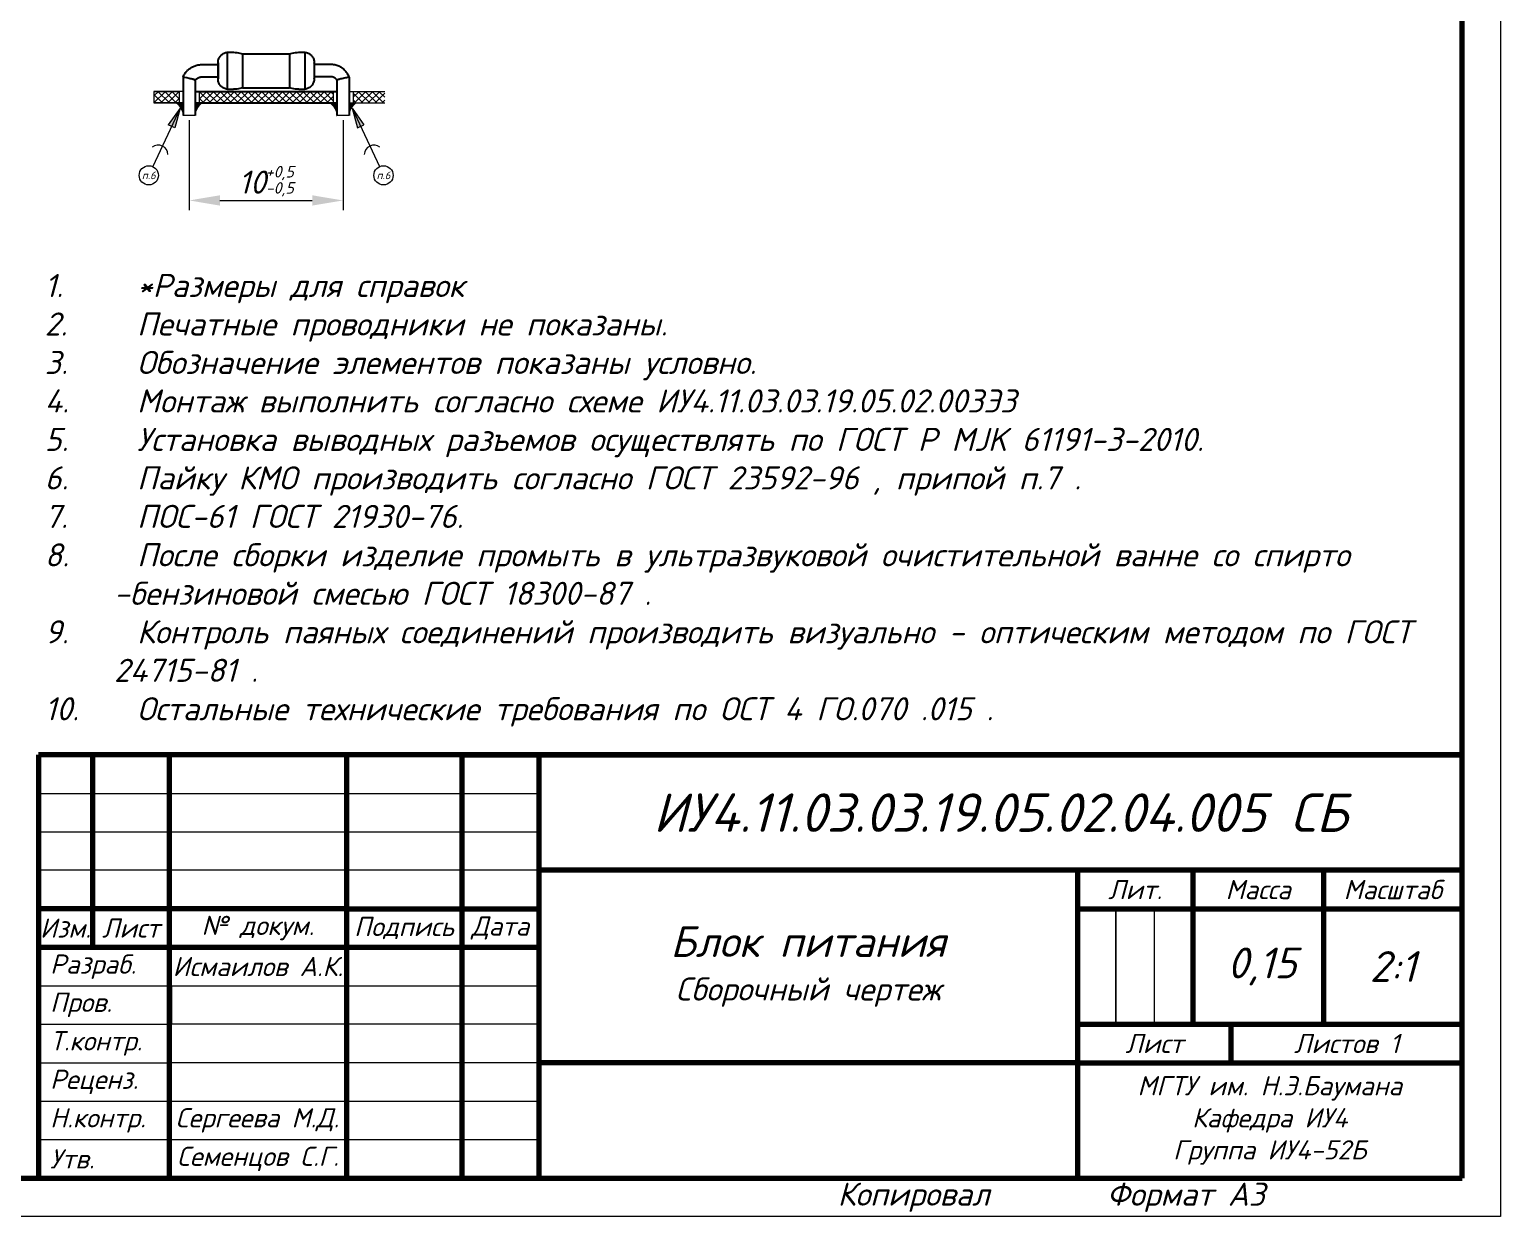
# Model space of a CAD drawing. Header units: millimetres. Extents: x 2470 to 6390, y 1560 to 2814.
# Drawn here: x 3118.8 to 3310, y 1560.5 to 1714.8 of the extents above; entities that cross this region are included whole.
import ezdxf

# ---------------------------------------------------------------- set-up
doc = ezdxf.new("R2010")
doc.units = ezdxf.units.MM
doc.layers.get('0').update_dxf_attribs({"lineweight": 0})
for name, color, linetype, lineweight in [('border', 7, 'Continuous', 70), ('Text', 7, 'Continuous', 18), ('Размерные линии', 7, 'Continuous', 15), ('Сплошная тонкая', 7, 'Continuous', 30), ('Штриховка', 7, 'Continuous', 9)]:
    doc.layers.add(name, color=color, linetype=linetype, lineweight=lineweight)
doc.styles.add('Main', font='isocpeur.ttf', dxfattribs={"oblique": 15, "height": 3})
doc.dimstyles.new('ISO-25', dxfattribs={"dimtxt": 3, "dimasz": 4, "dimexe": 1.25, "dimexo": 0.625, "dimtad": 1, "dimtoh": 1, "dimtxsty": 'Main', "dimcen": 2.5, "dimclrd": 256, "dimclre": 256, "dimclrt": 256, "dimadec": 0, "dimazin": 0, "dimtol": 1, "dimtm": 0.5, "dimtfac": 1, "dimtmove": 0, "dimatfit": 3, "dimfxl": 1, "dimlwd": -1, "dimlwe": -1, "dimarcsym": 0})

# ---------------------------------------------------------------- blocks, each defined once
blk = doc.blocks.new('*D65')
at = {"layer": 'Defpoints', "color": 0, "lineweight": 18, "transparency": 16777216}
for p in [(3139.58, 1703.61), (3159.57, 1703.61), (3159.57, 1692.56)]:
    blk.add_point(p, dxfattribs=at)
at = {"layer": 'Размерные линии', "transparency": 16777216}
for p, q in [((3139.58, 1702.99), (3139.58, 1691.31)), ((3159.57, 1702.99), (3159.57, 1691.31)), ((3143.58, 1692.56), (3155.57, 1692.56))]:
    blk.add_line(p, q, dxfattribs=at)
at = {"layer": 'Размерные линии', "lineweight": 18, "transparency": 16777216}
for points in [[(3143.58, 1693.23), (3143.58, 1691.89), (3139.58, 1692.56)], [(3155.57, 1693.23), (3155.57, 1691.89), (3159.57, 1692.56)]]:
    blk.add_solid(points, dxfattribs=at)
at = {"layer": 'Размерные линии', "transparency": 16777216, "insert": (3149.58, 1695.24), "char_height": 3, "attachment_point": 5, "style": 'Main'}
blk.add_mtext('10{\\H0.5x;\\S+0,5^ -0,5;}', dxfattribs=at)

msp = doc.modelspace()

# ---------------------------------------------------------------- hatches: boundary and pattern name
at = {"layer": 'Штриховка'}
h = msp.add_hatch(dxfattribs=at)
h.set_pattern_fill('ANSI37', color=256, scale=0.2)
h.set_pattern_definition([(45, (-1320, -658.2617), (-0.44901281, 0.44901281), []), (135, (-1320, -658.2617), (-0.44901281, -0.44901281), [])])
h.paths.add_polyline_path([(3138.275, 1706.738), (3135, 1706.738), (3135, 1705.238), (3138.275, 1705.238)])
h.paths.add_polyline_path([(3150, 1706.738), (3140.875, 1706.738), (3140.875, 1705.238), (3150, 1705.238)])
h.paths.add_polyline_path([(3158.275, 1706.738), (3150, 1706.738), (3150, 1705.238), (3158.275, 1705.238)])
h.paths.add_polyline_path([(3165, 1706.738), (3160.875, 1706.738), (3160.875, 1705.238), (3165, 1705.238)])
h = msp.add_hatch(color=256, dxfattribs=at)
h.dxf.hatch_style = 1
h.paths.add_polyline_path([(3138.397, 1704.568), (3136.858, 1702.37), (3137.281, 1702.173)])
h.paths.add_polyline_path([(3138.397, 1704.568), (3137.281, 1702.173), (3137.703, 1701.976)])
h = msp.add_hatch(color=256, dxfattribs=at)
h.dxf.hatch_style = 1
h.paths.add_polyline_path([(3138.775, 1705.238), (3137.775, 1705.238, -0.236068), (3138.775, 1703.326)])
h = msp.add_hatch(color=256, dxfattribs=at)
h.dxf.hatch_style = 1
h.paths.add_polyline_path([(3140.375, 1705.238), (3141.375, 1705.238, 0.236068), (3140.375, 1703.326)])
h = msp.add_hatch(color=256, dxfattribs=at)
h.dxf.hatch_style = 1
h.paths.add_polyline_path([(3158.775, 1705.238), (3157.775, 1705.238, -0.236068), (3158.775, 1703.326)])
h = msp.add_hatch(color=256, dxfattribs=at)
h.dxf.hatch_style = 1
h.paths.add_polyline_path([(3160.375, 1705.238), (3161.375, 1705.238, 0.236068), (3160.375, 1703.326)])
h = msp.add_hatch(color=256, dxfattribs=at)
h.dxf.hatch_style = 1
h.paths.add_polyline_path([(3160.753, 1704.568), (3162.292, 1702.37), (3161.869, 1702.173)])
h.paths.add_polyline_path([(3160.753, 1704.568), (3161.869, 1702.173), (3161.447, 1701.976)])

# ---------------------------------------------------------------- linework, layer by layer
at = {"color": 0, "linetype": 'Continuous', "lineweight": 0}
for centre, major_axis, start_param, end_param in [((3139.575, 1703.614), (-0.8, 0), -1.5707965, 0), ((3139.575, 1703.614), (0.8, 0), 0, 1.5707962), ((3159.575, 1703.614), (-0.8, 0), -1.5707965, 0), ((3159.575, 1703.614), (0.8, 0), 0, 1.5707962)]:
    msp.add_ellipse(centre, major_axis=major_axis, ratio=0, start_param=start_param, end_param=end_param, dxfattribs=at)
at = {"layer": 'border', "lineweight": 18}
for p, q in [((3310, 1857.5), (3310, 1560.5)), ((3120, 1615.5), (3185, 1615.5)), ((3120, 1610.5), (3185, 1610.5)), ((3120, 1610.5), (3185, 1610.5)), ((3185, 1605.5), (3120, 1605.5)), ((3260, 1600.5), (3260, 1585.5)), ((3260, 1585.5), (3260, 1600.5)), ((3260, 1600.5), (3260, 1585.5)), ((3260, 1585.5), (3260, 1600.5)), ((3260, 1600.5), (3260, 1585.5)), ((3265, 1600.5), (3265, 1585.5)), ((3120, 1585.5), (3137, 1585.5)), ((3185, 1585.5), (3137, 1585.5)), ((3120, 1580.5), (3137, 1580.5)), ((3185, 1580.5), (3137, 1580.5)), ((3120, 1575.5), (3185, 1575.5)), ((3310, 1560.5), (2890, 1560.5))]:
    msp.add_line(p, q, dxfattribs=at)
at = {"layer": 'border', "lineweight": 70}
for p, q in [((3305, 1565.5), (3305, 1852.5)), ((3305, 1620.5), (3120, 1620.5)), ((3120, 1620.5), (3120, 1565.5)), ((3127, 1620.5), (3127, 1595.5)), ((3137, 1565.5), (3137, 1620.5)), ((3160, 1620.5), (3160, 1565.5)), ((3175, 1620.5), (3175, 1565.5)), ((3185, 1620.5), (3305, 1620.5)), ((3185, 1620.5), (3185, 1605.5)), ((3305, 1565.5), (3305, 1620.5)), ((3305, 1605.5), (3185, 1605.5)), ((3255, 1605.5), (3255, 1565.5)), ((3270, 1605.5), (3270, 1585.5)), ((3287, 1605.5), (3287, 1585.5)), ((3160, 1600.5), (3120, 1600.5)), ((3160, 1600.5), (3175, 1600.5)), ((3175, 1600.5), (3185, 1600.5)), ((3255, 1600.5), (3305, 1600.5)), ((3120, 1595.5), (3185, 1595.5)), ((3255, 1585.5), (3305, 1585.5)), ((3275, 1580.5), (3275, 1585.5)), ((3255, 1580.5), (3185, 1580.5)), ((3255, 1580.5), (3305, 1580.5)), ((2910, 1565.5), (3305, 1565.5)), ((3120, 1565.5), (3305, 1565.5))]:
    msp.add_line(p, q, dxfattribs=at)
at = {"layer": 'border', "lineweight": 40}
for p, q in [((3160, 1620.5), (3137, 1620.5)), ((3270, 1620.5), (3270, 1620.5)), ((3305, 1620.5), (3287, 1620.5)), ((3305, 1605.5), (3305, 1600.5)), ((3305, 1605.5), (3305, 1600.5)), ((3305, 1565.5), (3305, 1565.5))]:
    msp.add_line(p, q, dxfattribs=at)
at = {"layer": 'border'}
for p, q in [((3175, 1620.5), (3185, 1620.5)), ((3185, 1620.5), (3185, 1565.5)), ((3120, 1615.5), (3120, 1615.5)), ((3120, 1600.5), (3120, 1595.5)), ((3160, 1600.5), (3160, 1595.5)), ((3175, 1600.5), (3175, 1595.5)), ((3137, 1590.5), (3137, 1595.5)), ((3175, 1593), (3175, 1593)), ((3175, 1593), (3175, 1593)), ((3175, 1593), (3175, 1593)), ((3137, 1590.5), (3137, 1585.5)), ((3137, 1588), (3137, 1588)), ((3137, 1580.5), (3137, 1580.5))]:
    msp.add_line(p, q, dxfattribs=at)
at = {"layer": 'border', "lineweight": 20}
for p, q in [((3120, 1590.5), (3185, 1590.5)), ((3120, 1590.5), (3185, 1590.5)), ((3120, 1570.5), (3185, 1570.5)), ((3120, 1570.5), (3137, 1570.5)), ((3160, 1570.5), (3185, 1570.5))]:
    msp.add_line(p, q, dxfattribs=at)
at = {"layer": 'Text'}
for p, q in [((3138.775, 1706.738), (3135, 1706.738)), ((3135, 1706.738), (3135, 1705.238)), ((3135, 1706.738), (3138.275, 1706.738)), ((3138.775, 1706.738), (3138.275, 1706.738)), ((3138.275, 1706.738), (3138.275, 1705.238)), ((3150, 1706.738), (3140.375, 1706.738)), ((3140.375, 1706.738), (3140.875, 1706.738)), ((3140.875, 1706.738), (3140.875, 1705.238)), ((3150, 1706.738), (3158.775, 1706.738)), ((3158.775, 1706.738), (3158.275, 1706.738)), ((3158.275, 1706.738), (3158.275, 1705.238)), ((3160.375, 1706.738), (3165, 1706.738)), ((3160.375, 1706.738), (3160.875, 1706.738)), ((3160.875, 1706.738), (3160.875, 1705.238)), ((3138.775, 1705.238), (3135, 1705.238)), ((3135, 1705.238), (3138.275, 1705.238)), ((3138.775, 1705.238), (3138.275, 1705.238)), ((3150, 1705.238), (3140.375, 1705.238)), ((3140.375, 1705.238), (3140.875, 1705.238)), ((3150, 1705.238), (3158.775, 1705.238)), ((3158.775, 1705.238), (3158.275, 1705.238)), ((3160.375, 1705.238), (3165, 1705.238)), ((3160.375, 1705.238), (3160.875, 1705.238))]:
    msp.add_line(p, q, dxfattribs=at)
at = {"layer": 'Размерные линии'}
for p, q in [((3138.397, 1704.568), (3134.851, 1696.955)), ((3138.397, 1704.568), (3136.858, 1702.37)), ((3138.397, 1704.568), (3137.703, 1701.976)), ((3160.753, 1704.568), (3162.292, 1702.37)), ((3160.753, 1704.568), (3164.299, 1696.955)), ((3160.753, 1704.568), (3161.447, 1701.976)), ((3137.703, 1701.976), (3136.858, 1702.37)), ((3161.447, 1701.976), (3162.292, 1702.37))]:
    msp.add_line(p, q, dxfattribs=at)
for centre in [(3134.323, 1695.822), (3164.827, 1695.822)]:
    msp.add_circle(centre, 1.25, dxfattribs=at)
for centre, start, end in [((3135.569, 1698.496), 1.08395, 128.73049), ((3163.581, 1698.496), 51.26951, 178.91605)]:
    msp.add_arc(centre, 1.25, start, end, dxfattribs=at)
at = {"layer": 'Сплошная тонкая', "color": 0, "linetype": 'Continuous', "lineweight": 25, "extrusion": (1.22465e-16, 1, -2.22045e-16)}
for p, q in [((3144.525, 1711.814), (3145.325, 1711.814)), ((3146.525, 1711.614), (3147.025, 1711.614)), ((3147.025, 1711.614), (3147.875, 1711.614)), ((3147.875, 1711.614), (3148.725, 1711.614)), ((3148.725, 1711.614), (3149.575, 1711.614)), ((3149.575, 1711.614), (3150.425, 1711.614)), ((3150.425, 1711.614), (3151.275, 1711.614)), ((3151.275, 1711.614), (3152.125, 1711.614)), ((3152.125, 1711.614), (3152.625, 1711.614)), ((3153.825, 1711.814), (3154.625, 1711.814)), ((3141.175, 1710.214), (3143.324, 1710.214)), ((3143.324, 1710.214), (3143.325, 1710.214)), ((3155.826, 1710.214), (3155.825, 1710.214)), ((3157.67, 1710.214), (3155.826, 1710.214)), ((3138.775, 1708.598), (3138.775, 1703.614)), ((3140.375, 1708.229), (3140.375, 1708.194)), ((3140.375, 1708.194), (3140.375, 1703.614)), ((3141.175, 1708.614), (3143.324, 1708.614)), ((3143.324, 1708.614), (3143.325, 1708.614)), ((3155.826, 1708.614), (3155.825, 1708.614)), ((3157.78, 1708.614), (3155.826, 1708.614)), ((3158.775, 1708.233), (3158.775, 1708.201)), ((3158.775, 1708.201), (3158.775, 1703.614)), ((3160.375, 1708.594), (3160.375, 1703.614)), ((3144.525, 1707.014), (3145.325, 1707.014)), ((3146.525, 1707.214), (3147.025, 1707.214)), ((3147.025, 1707.214), (3147.875, 1707.214)), ((3147.875, 1707.214), (3148.725, 1707.214)), ((3148.725, 1707.214), (3149.575, 1707.214)), ((3149.575, 1707.214), (3150.425, 1707.214)), ((3150.425, 1707.214), (3151.275, 1707.214)), ((3151.275, 1707.214), (3152.125, 1707.214)), ((3152.125, 1707.214), (3152.625, 1707.214)), ((3153.825, 1707.014), (3154.625, 1707.014))]:
    msp.add_line(p, q, dxfattribs=at)
at = {"layer": 'Сплошная тонкая', "lineweight": 25}
for p, q in [((3140.375, 1706.738), (3158.775, 1706.738)), ((3140.375, 1705.238), (3158.775, 1705.238)), ((3140.375, 1705.238), (3158.775, 1705.238))]:
    msp.add_line(p, q, dxfattribs=at)
at = {"layer": 'Сплошная тонкая', "color": 0, "linetype": 'Continuous', "lineweight": 25, "extrusion": (-2.71926e-32, -2.22045e-16, -1)}
for centre, start, end in [((-3145.325, 1708.114), 90, 103.28116), ((-3153.825, 1708.114), 76.71884, 89.99999), ((-3145.325, 1710.714), 256.71883, 270), ((-3153.825, 1710.714), 270, 283.28115)]:
    msp.add_arc(centre, 3.7, start, end, dxfattribs=at)
for centre, major_axis, start_param, end_param in [((3144.525, 1709.414), (0, 2.4), 0, 1.5707963), ((3146.525, 1709.414), (0, 2.2), 0, 1.5707963), ((3152.625, 1709.414), (0, 2.2), 0, 1.5707963), ((3154.625, 1709.414), (0, 2.4), 0, 1.5707963), ((3143.325, 1709.414), (0, 1), 0, 1.5707963), ((3143.325, 1709.414), (0, -1), -1.5707964, 0), ((3144.525, 1709.414), (0, -2.4), -1.5707964, 0), ((3146.525, 1709.414), (0, -2.2), -1.5707964, 0), ((3152.625, 1709.414), (0, -2.2), -1.5707964, 0), ((3154.625, 1709.414), (0, -2.4), -1.5707964, 0), ((3155.825, 1709.414), (0, 1), 0, 1.5707963), ((3155.825, 1709.414), (0, -1), -1.5707964, 0)]:
    msp.add_ellipse(centre, major_axis=major_axis, ratio=0.0000002, start_param=start_param, end_param=end_param, dxfattribs=at)
at = {"layer": 'Сплошная тонкая', "color": 0, "linetype": 'Continuous', "lineweight": 25}
for centre, major_axis, ratio, start_param, end_param in [((3139.575, 1708.414), (-0.8, 0.185), 0.0000001, -1.5707965, -0.0000002), ((3139.575, 1708.414), (-0.8, 0.185), 0.0000001, -2.2304195, -1.5707965), ((3139.575, 1708.414), (-0.8, 0.185), 0.0000001, -3.1415928, -2.2304195), ((3159.575, 1708.414), (-0.8, -0.18), 0, -0.815692, -0.0000003), ((3159.575, 1708.414), (-0.8, -0.18), 0, -0.8556475, -0.815692), ((3159.575, 1708.414), (-0.8, -0.18), 0, -1.5707967, -0.8556475), ((3159.575, 1708.414), (-0.8, -0.18), 0, -3.141593, -1.5707966)]:
    msp.add_ellipse(centre, major_axis=major_axis, ratio=ratio, start_param=start_param, end_param=end_param, dxfattribs=at)
for points, knots in [([(3143.324, 1710.457), (3143.324, 1710.457), (3143.324, 1710.457), (3143.324, 1710.457), (3143.324, 1710.457), (3143.324, 1710.457), (3143.324, 1710.457), (3143.324, 1710.457), (3143.324, 1710.457), (3143.324, 1710.457), (3143.324, 1710.457), (3143.324, 1710.458), (3143.324, 1710.458), (3143.324, 1710.458), (3143.324, 1710.458), (3143.324, 1710.46), (3143.324, 1710.461), (3143.324, 1710.468), (3143.324, 1710.474), (3143.325, 1710.496), (3143.325, 1710.512), (3143.329, 1710.579), (3143.334, 1710.629), (3143.366, 1710.824), (3143.415, 1710.968), (3143.552, 1711.226), (3143.642, 1711.345), (3143.851, 1711.545), (3143.974, 1711.63), (3144.237, 1711.754), (3144.38, 1711.796), (3144.525, 1711.814)], [0.81023824, 0.81023824, 0.81023824, 0.81023824, 0.81318715, 0.81318715, 0.81537933, 0.81537933, 0.81590137, 0.81590137, 0.81616314, 0.81616314, 0.81629452, 0.81629452, 0.81642718, 0.81642718, 0.81669566, 0.81669566, 0.81880839, 0.81880839, 0.82715659, 0.82715659, 0.85220439, 0.85220439, 0.92744928, 0.92744928, 1.14857262, 1.14857262, 1.36618116, 1.36618116, 1.58391475, 1.58391475, 1.80249342, 1.80249342, 1.80249342, 1.80249342]), ([(3154.625, 1711.814), (3154.772, 1711.796), (3154.917, 1711.753), (3155.181, 1711.626), (3155.303, 1711.541), (3155.512, 1711.34), (3155.602, 1711.221), (3155.737, 1710.964), (3155.784, 1710.823), (3155.819, 1710.609), (3155.825, 1710.537), (3155.826, 1710.463), (3155.826, 1710.462), (3155.826, 1710.46), (3155.826, 1710.459), (3155.826, 1710.458), (3155.826, 1710.458), (3155.826, 1710.458), (3155.826, 1710.458), (3155.826, 1710.458), (3155.826, 1710.458), (3155.826, 1710.458), (3155.826, 1710.457), (3155.826, 1710.457), (3155.826, 1710.457), (3155.826, 1710.457), (3155.826, 1710.457), (3155.826, 1710.457), (3155.826, 1710.457), (3155.826, 1710.456), (3155.826, 1710.455), (3155.826, 1710.448), (3155.826, 1710.437), (3155.826, 1710.392), (3155.826, 1710.344), (3155.826, 1710.22), (3155.826, 1710.143), (3155.826, 1709.968), (3155.826, 1709.869), (3155.826, 1709.653), (3155.826, 1709.532), (3155.826, 1709.414)], [0, 0, 0, 0, 0.221631, 0.221631, 0.4392185, 0.4392185, 0.6569567, 0.6569567, 0.8746857, 0.8746857, 0.9824964, 0.9824964, 0.9841919, 0.9841919, 0.9855593, 0.9855593, 0.9859027, 0.9859027, 0.9859884, 0.9859884, 0.9860743, 0.9860743, 0.9861604, 0.9861604, 0.9863335, 0.9863335, 0.987025, 0.987025, 0.997965, 0.997965, 1.0292486, 1.0292486, 1.1234425, 1.1234425, 1.2917222, 1.2917222, 1.4578965, 1.4578965, 1.6241449, 1.6241449, 1.8022381, 1.8022381, 1.8022381, 1.8022381]), ([(3138.775, 1708.598), (3138.853, 1708.754), (3139, 1709.047), (3139.218, 1709.322), (3139.493, 1709.599), (3139.832, 1709.844), (3140.235, 1710.045), (3140.686, 1710.185), (3141.013, 1710.204), (3141.175, 1710.214)], [0, 0, 0, 0, 0.1326016, 0.2488054, 0.3782394, 0.5197885, 0.6777578, 0.8401109, 1, 1, 1, 1]), ([(3143.324, 1709.414), (3143.324, 1709.526), (3143.324, 1709.641), (3143.324, 1709.852), (3143.324, 1709.953), (3143.324, 1710.13), (3143.324, 1710.209), (3143.324, 1710.335), (3143.324, 1710.384), (3143.324, 1710.43), (3143.324, 1710.442), (3143.324, 1710.452), (3143.324, 1710.455), (3143.324, 1710.456), (3143.324, 1710.457), (3143.324, 1710.457), (3143.324, 1710.457), (3143.324, 1710.457), (3143.324, 1710.457), (3143.324, 1710.457)], [0, 0, 0, 0, 0.16919607, 0.16919607, 0.33533563, 0.33533563, 0.50158489, 0.50158489, 0.66783012, 0.66783012, 0.75014715, 0.75014715, 0.79174316, 0.79174316, 0.80733103, 0.80733103, 0.81317595, 0.81317595, 0.813375, 0.813375, 0.813375, 0.813375]), ([(3143.324, 1710.457), (3143.324, 1710.457), (3143.324, 1710.457), (3143.324, 1710.457), (3143.324, 1710.457), (3143.324, 1710.457), (3143.324, 1710.457), (3143.324, 1710.457), (3143.324, 1710.457), (3143.324, 1710.457), (3143.324, 1710.457), (3143.324, 1710.456), (3143.324, 1710.456), (3143.324, 1710.456), (3143.324, 1710.456), (3143.324, 1710.45), (3143.324, 1710.444), (3143.325, 1710.43), (3143.325, 1710.422), (3143.325, 1710.414)], [0.813375005, 0.813375005, 0.813375005, 0.813375005, 0.815367902, 0.815367902, 0.815889938, 0.815889938, 0.816151637, 0.816151637, 0.816282945, 0.816282945, 0.816415566, 0.816415566, 0.816547414, 0.816547414, 0.817078603, 0.817078603, 0.825443411, 0.825443411, 0.837883561, 0.837883561, 0.837883561, 0.837883561]), ([(3143.324, 1708.37), (3143.324, 1708.37), (3143.324, 1708.37), (3143.324, 1708.371), (3143.324, 1708.372), (3143.324, 1708.378), (3143.324, 1708.387), (3143.324, 1708.429), (3143.324, 1708.475), (3143.324, 1708.596), (3143.324, 1708.671), (3143.324, 1708.844), (3143.324, 1708.942), (3143.324, 1709.15), (3143.324, 1709.261), (3143.324, 1709.386), (3143.324, 1709.4), (3143.324, 1709.414)], [0.0245087, 0.0245087, 0.0245087, 0.0245087, 0.03339537, 0.03339537, 0.06248966, 0.06248966, 0.15004683, 0.15004683, 0.31839144, 0.31839144, 0.48456007, 0.48456007, 0.65080812, 0.65080812, 0.81705351, 0.81705351, 0.83788233, 0.83788233, 0.83788233, 0.83788233]), ([(3143.324, 1708.614), (3143.324, 1708.661), (3143.324, 1708.714), (3143.324, 1708.859), (3143.324, 1708.958), (3143.324, 1709.174), (3143.324, 1709.295), (3143.324, 1709.414)], [1.34849608, 1.34849608, 1.34849608, 1.34849608, 1.45789652, 1.45789652, 1.62414493, 1.62414493, 1.80223806, 1.80223806, 1.80223806, 1.80223806]), ([(3155.826, 1709.414), (3155.826, 1709.301), (3155.826, 1709.187), (3155.826, 1708.975), (3155.826, 1708.874), (3155.826, 1708.697), (3155.826, 1708.619), (3155.826, 1708.492), (3155.826, 1708.443), (3155.826, 1708.397), (3155.826, 1708.386), (3155.826, 1708.375), (3155.826, 1708.373), (3155.826, 1708.371), (3155.826, 1708.37), (3155.826, 1708.37), (3155.826, 1708.37), (3155.826, 1708.37), (3155.826, 1708.37), (3155.826, 1708.37), (3155.826, 1708.37), (3155.826, 1708.37), (3155.826, 1708.37), (3155.826, 1708.37), (3155.826, 1708.37), (3155.826, 1708.37), (3155.826, 1708.37), (3155.826, 1708.369), (3155.826, 1708.369), (3155.826, 1708.368), (3155.826, 1708.366), (3155.826, 1708.359), (3155.826, 1708.354), (3155.825, 1708.331), (3155.825, 1708.315), (3155.821, 1708.248), (3155.816, 1708.198), (3155.784, 1708.003), (3155.735, 1707.86), (3155.598, 1707.601), (3155.508, 1707.483), (3155.299, 1707.282), (3155.176, 1707.198), (3154.913, 1707.073), (3154.77, 1707.031), (3154.625, 1707.014)], [0, 0, 0, 0, 0.1691962, 0.1691962, 0.3353359, 0.3353359, 0.5015854, 0.5015854, 0.6678311, 0.6678311, 0.7501494, 0.7501494, 0.7917514, 0.7917514, 0.8073415, 0.8073415, 0.8131872, 0.8131872, 0.8153793, 0.8153793, 0.8159014, 0.8159014, 0.8161631, 0.8161631, 0.8162945, 0.8162945, 0.8164272, 0.8164272, 0.8166957, 0.8166957, 0.8188084, 0.8188084, 0.8271566, 0.8271566, 0.8522044, 0.8522044, 0.9274493, 0.9274493, 1.1485726, 1.1485726, 1.3661812, 1.3661812, 1.5839148, 1.5839148, 1.8024934, 1.8024934, 1.8024934, 1.8024934]), ([(3155.825, 1710.414), (3155.825, 1710.423), (3155.825, 1710.432), (3155.826, 1710.444), (3155.826, 1710.448), (3155.826, 1710.452), (3155.826, 1710.454), (3155.826, 1710.455), (3155.826, 1710.455), (3155.826, 1710.456), (3155.826, 1710.456), (3155.826, 1710.456), (3155.826, 1710.456), (3155.826, 1710.457), (3155.826, 1710.457), (3155.826, 1710.457), (3155.826, 1710.457), (3155.826, 1710.457), (3155.826, 1710.457), (3155.826, 1710.457), (3155.826, 1710.457), (3155.826, 1710.457)], [0, 0, 0, 0, 0.013668743, 0.013668743, 0.018794308, 0.018794308, 0.020716553, 0.020716553, 0.021058399, 0.021058399, 0.021402558, 0.021402558, 0.021488393, 0.021488393, 0.021574443, 0.021574443, 0.021748653, 0.021748653, 0.022444473, 0.022444473, 0.0245087, 0.0245087, 0.0245087, 0.0245087]), ([(3155.826, 1710.457), (3155.826, 1710.457), (3155.826, 1710.457), (3155.826, 1710.456), (3155.826, 1710.455), (3155.826, 1710.449), (3155.826, 1710.44), (3155.826, 1710.398), (3155.826, 1710.352), (3155.826, 1710.268), (3155.826, 1710.242), (3155.826, 1710.214)], [0.0245087, 0.0245087, 0.0245087, 0.0245087, 0.03339537, 0.03339537, 0.06248966, 0.06248966, 0.15004683, 0.15004683, 0.31839144, 0.31839144, 0.38391904, 0.38391904, 0.38391904, 0.38391904]), ([(3155.826, 1710.214), (3155.826, 1710.17), (3155.826, 1710.122), (3155.826, 1709.983), (3155.826, 1709.885), (3155.826, 1709.677), (3155.826, 1709.566), (3155.826, 1709.441), (3155.826, 1709.427), (3155.826, 1709.414)], [0.38391904, 0.38391904, 0.38391904, 0.38391904, 0.48456007, 0.48456007, 0.65080812, 0.65080812, 0.81705351, 0.81705351, 0.83788233, 0.83788233, 0.83788233, 0.83788233]), ([(3155.826, 1709.414), (3155.826, 1709.301), (3155.826, 1709.187), (3155.826, 1708.975), (3155.826, 1708.874), (3155.826, 1708.723), (3155.826, 1708.665), (3155.826, 1708.614)], [0, 0, 0, 0, 0.16919607, 0.16919607, 0.33533563, 0.33533563, 0.45381171, 0.45381171, 0.45381171, 0.45381171]), ([(3160.375, 1708.594), (3160.295, 1708.755), (3160.139, 1709.071), (3159.92, 1709.346), (3159.622, 1709.647), (3159.24, 1709.912), (3158.768, 1710.124), (3158.185, 1710.246), (3157.845, 1710.225), (3157.67, 1710.214)], [0, 0, 0, 0, 0.116283, 0.2266552, 0.3501048, 0.4872378, 0.6454247, 0.8171497, 1, 1, 1, 1]), ([(3140.078, 1708.295), (3140.074, 1708.296), (3140.071, 1708.297), (3140.065, 1708.3), (3140.061, 1708.301), (3140.055, 1708.302), (3140.053, 1708.303), (3140.05, 1708.304), (3140.05, 1708.304), (3140.049, 1708.304), (3140.049, 1708.304), (3140.049, 1708.304)], [0.356973939, 0.356973939, 0.356973939, 0.356973939, 0.363267255, 0.363267255, 0.369884688, 0.369884688, 0.374848095, 0.374848095, 0.375313344, 0.375313344, 0.375709733, 0.375709733, 0.375709733, 0.375709733]), ([(3140.346, 1708.159), (3140.34, 1708.162), (3140.34, 1708.162), (3140.321, 1708.173), (3140.312, 1708.179), (3140.296, 1708.188), (3140.292, 1708.191), (3140.286, 1708.194), (3140.284, 1708.195), (3140.251, 1708.214), (3140.208, 1708.238), (3140.131, 1708.274), (3140.106, 1708.285), (3140.078, 1708.295)], [0, 0, 0, 0, 0.08935528, 0.08935528, 0.1465467, 0.1465467, 0.16556808, 0.16556808, 0.17190698, 0.17190698, 0.30031713, 0.30031713, 0.35697394, 0.35697394, 0.35697394, 0.35697394]), ([(3140.375, 1708.229), (3140.356, 1708.189), (3140.33, 1708.133), (3140.364, 1708.178), (3140.375, 1708.194)], [0, 0, 0, 0, 0.1326016, 0.18303153, 0.18303153, 0.18303153, 0.18303153]), ([(3140.375, 1708.194), (3140.39, 1708.215), (3140.446, 1708.293), (3140.529, 1708.368), (3140.666, 1708.471), (3140.825, 1708.549), (3141.003, 1708.604), (3141.118, 1708.61), (3141.175, 1708.614)], [0.18303153, 0.18303153, 0.18303153, 0.18303153, 0.24880543, 0.37823943, 0.51978854, 0.67775784, 0.84011086, 1, 1, 1, 1]), ([(3144.525, 1707.014), (3144.378, 1707.032), (3144.233, 1707.074), (3143.969, 1707.201), (3143.847, 1707.286), (3143.638, 1707.487), (3143.548, 1707.606), (3143.413, 1707.863), (3143.366, 1708.004), (3143.331, 1708.219), (3143.325, 1708.291), (3143.324, 1708.364), (3143.324, 1708.365), (3143.324, 1708.367), (3143.324, 1708.368), (3143.324, 1708.369), (3143.324, 1708.369), (3143.324, 1708.369), (3143.324, 1708.369), (3143.324, 1708.37), (3143.324, 1708.37), (3143.324, 1708.37), (3143.324, 1708.37), (3143.324, 1708.37), (3143.324, 1708.37), (3143.324, 1708.37), (3143.324, 1708.37), (3143.324, 1708.37), (3143.324, 1708.37), (3143.324, 1708.371), (3143.324, 1708.372), (3143.324, 1708.379), (3143.324, 1708.39), (3143.324, 1708.435), (3143.324, 1708.483), (3143.324, 1708.566), (3143.324, 1708.589), (3143.324, 1708.614)], [0, 0, 0, 0, 0.221631, 0.221631, 0.4392185, 0.4392185, 0.6569567, 0.6569567, 0.8746857, 0.8746857, 0.9824964, 0.9824964, 0.9841919, 0.9841919, 0.9855593, 0.9855593, 0.9859027, 0.9859027, 0.9859884, 0.9859884, 0.9860743, 0.9860743, 0.9861604, 0.9861604, 0.9863335, 0.9863335, 0.987025, 0.987025, 0.997965, 0.997965, 1.0292486, 1.0292486, 1.1234425, 1.1234425, 1.2917222, 1.2917222, 1.3484961, 1.3484961, 1.3484961, 1.3484961]), ([(3143.325, 1708.414), (3143.325, 1708.404), (3143.325, 1708.395), (3143.324, 1708.383), (3143.324, 1708.379), (3143.324, 1708.375), (3143.324, 1708.373), (3143.324, 1708.372), (3143.324, 1708.372), (3143.324, 1708.371), (3143.324, 1708.371), (3143.324, 1708.371), (3143.324, 1708.371), (3143.324, 1708.371), (3143.324, 1708.371), (3143.324, 1708.37), (3143.324, 1708.37), (3143.324, 1708.37), (3143.324, 1708.37), (3143.324, 1708.37), (3143.324, 1708.37), (3143.324, 1708.37)], [0, 0, 0, 0, 0.013668743, 0.013668743, 0.018794308, 0.018794308, 0.020716553, 0.020716553, 0.021058399, 0.021058399, 0.021402558, 0.021402558, 0.021488393, 0.021488393, 0.021574443, 0.021574443, 0.021748653, 0.021748653, 0.022444473, 0.022444473, 0.0245087, 0.0245087, 0.0245087, 0.0245087]), ([(3155.826, 1708.37), (3155.826, 1708.37), (3155.826, 1708.37), (3155.826, 1708.37), (3155.826, 1708.37), (3155.826, 1708.37), (3155.826, 1708.37), (3155.826, 1708.37), (3155.826, 1708.37), (3155.826, 1708.371), (3155.826, 1708.371), (3155.826, 1708.371), (3155.826, 1708.371), (3155.826, 1708.371), (3155.826, 1708.372), (3155.826, 1708.378), (3155.826, 1708.383), (3155.825, 1708.397), (3155.825, 1708.405), (3155.825, 1708.414)], [0.813375005, 0.813375005, 0.813375005, 0.813375005, 0.815367902, 0.815367902, 0.815889938, 0.815889938, 0.816151637, 0.816151637, 0.816282945, 0.816282945, 0.816415566, 0.816415566, 0.816547414, 0.816547414, 0.817078603, 0.817078603, 0.825443411, 0.825443411, 0.837883561, 0.837883561, 0.837883561, 0.837883561]), ([(3155.826, 1708.614), (3155.826, 1708.593), (3155.826, 1708.574), (3155.826, 1708.492), (3155.826, 1708.443), (3155.826, 1708.397), (3155.826, 1708.386), (3155.826, 1708.375), (3155.826, 1708.373), (3155.826, 1708.371), (3155.826, 1708.37), (3155.826, 1708.37), (3155.826, 1708.37), (3155.826, 1708.37), (3155.826, 1708.37), (3155.826, 1708.37)], [0.45381171, 0.45381171, 0.45381171, 0.45381171, 0.50158489, 0.50158489, 0.66783012, 0.66783012, 0.75014715, 0.75014715, 0.79174316, 0.79174316, 0.80733103, 0.80733103, 0.81317595, 0.81317595, 0.813375, 0.813375, 0.813375, 0.813375]), ([(3158.775, 1708.201), (3158.758, 1708.225), (3158.692, 1708.319), (3158.598, 1708.403), (3158.451, 1708.511), (3158.267, 1708.589), (3158.068, 1708.639), (3157.878, 1708.622), (3157.78, 1708.614)], [0.14947846, 0.14947846, 0.14947846, 0.14947846, 0.2266552, 0.35010475, 0.48723784, 0.64542467, 0.81714974, 1, 1, 1, 1]), ([(3158.775, 1708.233), (3158.79, 1708.199), (3158.809, 1708.156), (3158.782, 1708.191), (3158.775, 1708.201)], [0, 0, 0, 0, 0.11628305, 0.14947846, 0.14947846, 0.14947846, 0.14947846]), ([(3159.01, 1708.282), (3158.996, 1708.277), (3158.983, 1708.272), (3158.927, 1708.247), (3158.89, 1708.228), (3158.831, 1708.196), (3158.81, 1708.184), (3158.798, 1708.177), (3158.798, 1708.177), (3158.796, 1708.176)], [0.0283354, 0.0283354, 0.0283354, 0.0283354, 0.05902902, 0.05902902, 0.16893537, 0.16893537, 0.29499506, 0.29499506, 0.34307672, 0.34307672, 0.34307672, 0.34307672]), ([(3159.05, 1708.295), (3159.05, 1708.295), (3159.05, 1708.295), (3159.049, 1708.295), (3159.049, 1708.295), (3159.048, 1708.295), (3159.047, 1708.295), (3159.044, 1708.294), (3159.042, 1708.293), (3159.034, 1708.291), (3159.028, 1708.289), (3159.018, 1708.285), (3159.014, 1708.284), (3159.01, 1708.282)], [0, 0, 0, 0, 0.000564572, 0.000564572, 0.001047163, 0.001047163, 0.002494989, 0.002494989, 0.006838754, 0.006838754, 0.01987353, 0.01987353, 0.028335401, 0.028335401, 0.028335401, 0.028335401])]:
    msp.add_open_spline(points, degree=3, knots=knots, dxfattribs=at)
for points in [[(3146.175, 1711.715), (3146.293, 1711.687), (3146.41, 1711.653), (3146.525, 1711.614)], [(3152.625, 1711.614), (3152.74, 1711.653), (3152.857, 1711.687), (3152.975, 1711.715)], [(3146.525, 1707.214), (3146.41, 1707.174), (3146.293, 1707.14), (3146.175, 1707.113)], [(3152.975, 1707.113), (3152.857, 1707.14), (3152.74, 1707.174), (3152.625, 1707.214)]]:
    msp.add_open_spline(points, degree=3, dxfattribs=at)

# ---------------------------------------------------------------- texts
at = {"layer": 'border', "style": 'Main'}
for s, width, gutter_width, heights, insert, char_height, attachment_point in [('{\\H1.66667x;ИУ4.11.03.03.19.05.02.04.005 СБ}', 120, 66.064, [15], (3245, 1613), 3, 5), ('Изм.', 2.5, 12.5, [0], (3123.5, 1598), 2.5, 5), ('\\pxqc;Лист', 5.19616, 12.5, [0], (3132, 1598), 2.5, 5), ('\\pxqc;Подпись', 5, 12.5, [0], (3167.5, 1598), 2.5, 5), ('\\pxqc;{\\H1.33333x;Блок питания}\\PСборочный чертеж', 60, 66.064, [0], (3220, 1593), 3, 5), ('0,15', 17.35071, 15, [15.166], (3279, 1593), 4, 5), ('\\pxqc;2:1', 17.35071, 15, [15.166], (3296, 1593), 4, 5), ('Пров.', 7.5, 12.5, [0], (3121.5, 1588.007), 2.5, 4), ('\\pxqc;Лист', 2.5, 12.5, [0], (3265, 1583), 2.5, 5), ('Реценз.', 2.5, 12.5, [0], (3121.5, 1577.999), 2.5, 4), ('\\pxqc;МГТУ им. Н.Э.Баумана\\P\\pq*;Кафедра ИУ4\\P\\pqc;Группа ИУ4-52Б', 47.99945, 66.064, [14.024], (3280, 1573), 2.5, 5), ('\\pxqc;Копировал ', 70, 15, [0], (3233.717, 1563.01), 3, 5), ('\\pxql;  Формат А3', 50, 15, [0], (3280, 1563), 3, 5)]:
    msp.add_mtext_dynamic_manual_height_columns(s, width=width, gutter_width=gutter_width, heights=heights, dxfattribs=dict(at, insert=insert, char_height=char_height, attachment_point=attachment_point))
at = {"layer": 'border', "char_height": 2.5, "style": 'Main'}
for s, insert, attachment_point in [('\\pxqc;Лит.', (3262.5, 1603), 5), ('\\pxqc;Дата', (3180, 1598), 5), ('Разраб.', (3121.5, 1592.972), 4), ('\\pxqc;Исмаилов А.К.', (3148.5, 1593), 5), ('Т.контр.', (3121.5, 1583), 4), ('\\pxqc;Листов 1 ', (3290, 1583), 5), ('Н.контр.', (3121.5, 1573), 4), ('\\pxqc;Сергеева М.Д.', (3148.434, 1573), 5), ('Утв.', (3121.5, 1568), 4), ('\\pxqc;Семенцов С.Г.', (3148.5, 1568), 5)]:
    msp.add_mtext(s, dxfattribs=dict(at, insert=insert, attachment_point=attachment_point))
at = {"layer": 'border', "char_height": 2.5, "attachment_point": 5, "style": 'Main'}
for s, insert, width in [('\\pxqc;Масса', (3278.5, 1603), 8.80675), ('\\pxqc;Масштаб', (3296, 1603), 12.13842), ('\\pxqc;№ докум.', (3148.5, 1598), 22.84084)]:
    msp.add_mtext(s, dxfattribs=dict(at, insert=insert, width=width))
at = {"layer": 'Text', "insert": (3120.801, 1683.006), "char_height": 3, "attachment_point": 1, "style": 'Main'}
msp.add_mtext_dynamic_manual_height_columns('\\pxi-3,l3;1.^I*Размеры для справок \\P2.^IПечатные проводники не показаны. \\P3.^IОбозначение элементов показаны условно. \\P4.^IМонтаж выполнить согласно схеме ИУ4.11.03.03.19.05.02.003Э3 \\P5.^IУстановка выводных разъемов осуществлять по ГОСТ Р MJK 61191-3-2010. \\P6.^IПайку КМО производить согласно ГОСТ 23592-96 , припой п.7 . \\P7.^IПОС-61 ГОСТ 21930-76. \\P8.^IПосле сборки изделие промыть в ультразвуковой очистительной ванне со спирто -бензиновой смесью ГОСТ 18300-87 .  \\P9.^IКонтроль паяных соединений производить визуально - оптическим методом по ГОСТ 24715-81 . \\P10.^IОстальные технические требования по ОСТ 4 ГО.070 .015 .', width=183.15632, gutter_width=15, heights=[0], dxfattribs=at)
at = {"layer": 'Размерные линии', "char_height": 1, "attachment_point": 5, "style": 'Main'}
for insert in [(3134.323, 1695.822), (3164.827, 1695.822)]:
    msp.add_mtext_dynamic_manual_height_columns('\\pxqc;п.6', width=1.20386, gutter_width=15, heights=[0], dxfattribs=dict(at, insert=insert))

# ---------------------------------------------------------------- dimensions: what is measured, and where the dimension line sits
at = {"layer": 'Размерные линии'}
dim = msp.add_linear_dim(base=(3159.575, 1692.56), p1=(3139.575, 1703.614), p2=(3159.575, 1703.614), text='10{\\H0.5x;\\S+0,5^ -0,5;}', dimstyle='ISO-25', dxfattribs=at)
dim.commit()
dim.dimension.update_dxf_attribs({"geometry": '*D65', "text_midpoint": (3149.575, 1692.56), "dimtype": 160})

doc.saveas('drawing.dxf')
